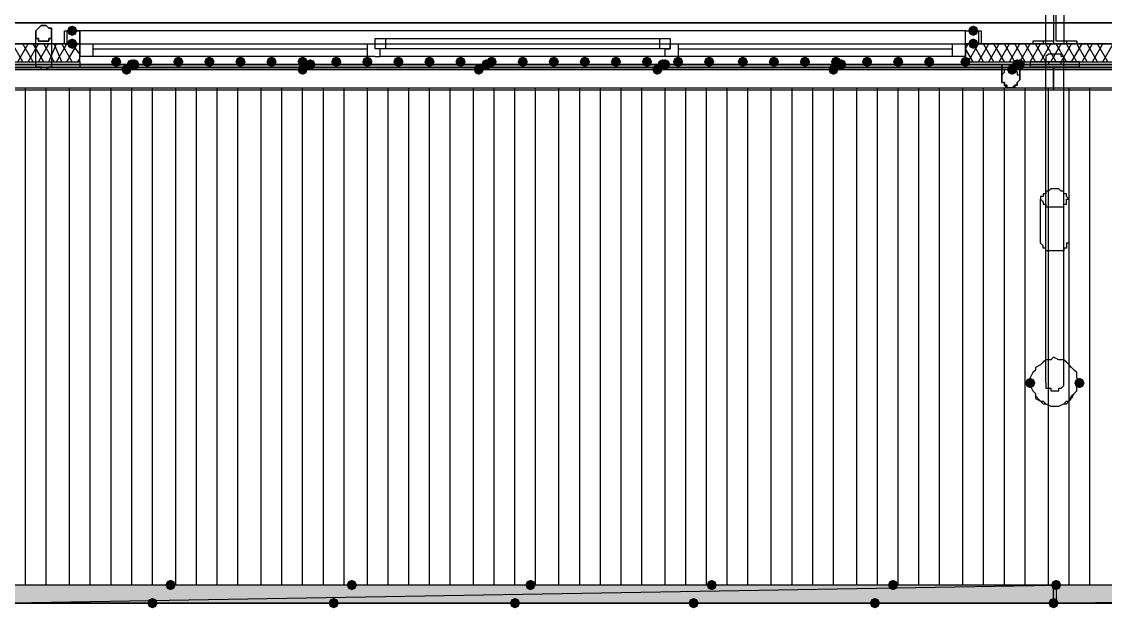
# Model space of a CAD drawing. Header units: millimetres. Extents: x 0 to 420, y 0 to 297.
# Drawn here: x 137.99 to 155.7, y 96.35 to 105.94 of the extents above; entities that cross this region are included whole.
import ezdxf

# ---------------------------------------------------------------- set-up
doc = ezdxf.new("R2010")
doc.units = ezdxf.units.MM
doc.layers.get('0').update_dxf_attribs({"linetype": 'CONTINUOUS'})

msp = doc.modelspace()

# ---------------------------------------------------------------- hatches: boundary and pattern name
at = {"true_color": 0x000007}
for points in [[(138.895667, 105.791), (138.870796, 105.731204), (138.811, 105.706333), (138.751204, 105.731204), (138.726333, 105.791), (138.751204, 105.850796), (138.811, 105.875667), (138.870796, 105.850796)], [(153.627667, 105.791), (153.602796, 105.731204), (153.543, 105.706333), (153.483204, 105.731204), (153.458333, 105.791), (153.483204, 105.850796), (153.543, 105.875667), (153.602796, 105.850796)], [(138.895667, 105.579333), (138.870796, 105.519537), (138.811, 105.494667), (138.751204, 105.519537), (138.726333, 105.579333), (138.751204, 105.639129), (138.811, 105.664), (138.870796, 105.639129)], [(153.627667, 105.579333), (153.602796, 105.519537), (153.543, 105.494667), (153.483204, 105.519537), (153.458333, 105.579333), (153.483204, 105.639129), (153.543, 105.664), (153.602796, 105.639129)], [(139.615333, 105.283), (139.590463, 105.223204), (139.530667, 105.198333), (139.470871, 105.223204), (139.446, 105.283), (139.470871, 105.342796), (139.530667, 105.367667), (139.590462, 105.342796)], [(140.123333, 105.283), (140.098463, 105.223204), (140.038667, 105.198333), (139.978871, 105.223204), (139.954, 105.283), (139.978871, 105.342796), (140.038667, 105.367667), (140.098462, 105.342796)], [(140.631333, 105.283), (140.606462, 105.223204), (140.546667, 105.198333), (140.486871, 105.223204), (140.462, 105.283), (140.486871, 105.342796), (140.546667, 105.367667), (140.606462, 105.342796)], [(141.139333, 105.283), (141.114463, 105.223204), (141.054667, 105.198333), (140.994871, 105.223204), (140.97, 105.283), (140.994871, 105.342796), (141.054667, 105.367667), (141.114462, 105.342796)], [(141.647333, 105.283), (141.622463, 105.223204), (141.562667, 105.198333), (141.502871, 105.223204), (141.478, 105.283), (141.502871, 105.342796), (141.562667, 105.367667), (141.622462, 105.342796)], [(142.155333, 105.283), (142.130463, 105.223204), (142.070667, 105.198333), (142.010871, 105.223204), (141.986, 105.283), (142.010871, 105.342796), (142.070667, 105.367667), (142.130462, 105.342796)], [(142.663333, 105.283), (142.638463, 105.223204), (142.578667, 105.198333), (142.518871, 105.223204), (142.494, 105.283), (142.518871, 105.342796), (142.578667, 105.367667), (142.638462, 105.342796)], [(143.213667, 105.283), (143.188796, 105.223204), (143.129, 105.198333), (143.069204, 105.223204), (143.044333, 105.283), (143.069204, 105.342796), (143.129, 105.367667), (143.188796, 105.342796)], [(143.721667, 105.283), (143.696796, 105.223204), (143.637, 105.198333), (143.577204, 105.223204), (143.552333, 105.283), (143.577204, 105.342796), (143.637, 105.367667), (143.696796, 105.342796)], [(144.229667, 105.283), (144.204796, 105.223204), (144.145, 105.198333), (144.085204, 105.223204), (144.060333, 105.283), (144.085204, 105.342796), (144.145, 105.367667), (144.204796, 105.342796)], [(144.737667, 105.283), (144.712796, 105.223204), (144.653, 105.198333), (144.593204, 105.223204), (144.568333, 105.283), (144.593204, 105.342796), (144.653, 105.367667), (144.712796, 105.342796)], [(145.245667, 105.283), (145.220796, 105.223204), (145.161, 105.198333), (145.101204, 105.223204), (145.076333, 105.283), (145.101204, 105.342796), (145.161, 105.367667), (145.220796, 105.342796)], [(145.753667, 105.283), (145.728796, 105.223204), (145.669, 105.198333), (145.609204, 105.223204), (145.584333, 105.283), (145.609204, 105.342796), (145.669, 105.367667), (145.728796, 105.342796)], [(146.261667, 105.283), (146.236796, 105.223204), (146.177, 105.198333), (146.117204, 105.223204), (146.092333, 105.283), (146.117204, 105.342796), (146.177, 105.367667), (146.236796, 105.342796)], [(146.769667, 105.283), (146.744796, 105.223204), (146.685, 105.198333), (146.625204, 105.223204), (146.600333, 105.283), (146.625204, 105.342796), (146.685, 105.367667), (146.744796, 105.342796)], [(147.277667, 105.283), (147.252796, 105.223204), (147.193, 105.198333), (147.133204, 105.223204), (147.108333, 105.283), (147.133204, 105.342796), (147.193, 105.367667), (147.252796, 105.342796)], [(147.785667, 105.283), (147.760796, 105.223204), (147.701, 105.198333), (147.641204, 105.223204), (147.616333, 105.283), (147.641204, 105.342796), (147.701, 105.367667), (147.760796, 105.342796)], [(148.293667, 105.283), (148.268796, 105.223204), (148.209, 105.198333), (148.149204, 105.223204), (148.124333, 105.283), (148.149204, 105.342796), (148.209, 105.367667), (148.268796, 105.342796)], [(148.801667, 105.283), (148.776796, 105.223204), (148.717, 105.198333), (148.657204, 105.223204), (148.632333, 105.283), (148.657204, 105.342796), (148.717, 105.367667), (148.776796, 105.342796)], [(149.309667, 105.283), (149.284796, 105.223204), (149.225, 105.198333), (149.165204, 105.223204), (149.140333, 105.283), (149.165204, 105.342796), (149.225, 105.367667), (149.284796, 105.342796)], [(149.86, 105.283), (149.835129, 105.223204), (149.775333, 105.198333), (149.715538, 105.223204), (149.690667, 105.283), (149.715537, 105.342796), (149.775333, 105.367667), (149.835129, 105.342796)], [(150.368, 105.283), (150.343129, 105.223204), (150.283333, 105.198333), (150.223538, 105.223204), (150.198667, 105.283), (150.223537, 105.342796), (150.283333, 105.367667), (150.343129, 105.342796)], [(150.876, 105.283), (150.851129, 105.223204), (150.791333, 105.198333), (150.731538, 105.223204), (150.706667, 105.283), (150.731537, 105.342796), (150.791333, 105.367667), (150.851129, 105.342796)], [(151.384, 105.283), (151.359129, 105.223204), (151.299333, 105.198333), (151.239538, 105.223204), (151.214667, 105.283), (151.239537, 105.342796), (151.299333, 105.367667), (151.359129, 105.342796)], [(151.892, 105.283), (151.867129, 105.223204), (151.807333, 105.198333), (151.747538, 105.223204), (151.722667, 105.283), (151.747537, 105.342796), (151.807333, 105.367667), (151.867129, 105.342796)], [(152.4, 105.283), (152.375129, 105.223204), (152.315333, 105.198333), (152.255538, 105.223204), (152.230667, 105.283), (152.255537, 105.342796), (152.315333, 105.367667), (152.375129, 105.342796)], [(152.908, 105.283), (152.883129, 105.223204), (152.823333, 105.198333), (152.763537, 105.223204), (152.738667, 105.283), (152.763537, 105.342796), (152.823333, 105.367667), (152.883129, 105.342796)], [(153.500667, 105.283), (153.475796, 105.223204), (153.416, 105.198333), (153.356204, 105.223204), (153.331333, 105.283), (153.356204, 105.342796), (153.416, 105.367667), (153.475796, 105.342796)], [(154.559, 100.033667), (154.534129, 99.973871), (154.474333, 99.949), (154.414537, 99.973871), (154.389667, 100.033667), (154.414537, 100.093462), (154.474333, 100.118333), (154.534129, 100.093463)], [(155.363333, 100.033667), (155.338462, 99.973871), (155.278667, 99.949), (155.218871, 99.973871), (155.194, 100.033667), (155.218871, 100.093462), (155.278667, 100.118333), (155.338462, 100.093463)]]:
    msp.add_hatch(color=0, dxfattribs=at).paths.add_polyline_path(points, flags=0)
h = msp.add_hatch(color=0, dxfattribs=at)
h.paths.add_polyline_path([(381.550333, 105.156), (119.507, 105.156), (381.550333, 105.240667)], flags=0)
h.paths.add_polyline_path([(119.507, 105.156), (381.550333, 105.240667), (119.507, 105.240667)], flags=0)
at = {"true_color": 0x0000fe}
for points in [[(139.784667, 105.156), (139.759796, 105.096204), (139.7, 105.071333), (139.640204, 105.096204), (139.615333, 105.156), (139.640204, 105.215796), (139.7, 105.240667), (139.759796, 105.215796)], [(139.869333, 105.240667), (139.844463, 105.180871), (139.784667, 105.156), (139.724871, 105.180871), (139.7, 105.240667), (139.724871, 105.300462), (139.784667, 105.325333), (139.844462, 105.300463)], [(139.869333, 105.240667), (139.844463, 105.180871), (139.784667, 105.156), (139.724871, 105.180871), (139.7, 105.240667), (139.724871, 105.300462), (139.784667, 105.325333), (139.844462, 105.300463)], [(139.911667, 105.240667), (139.886796, 105.180871), (139.827, 105.156), (139.767204, 105.180871), (139.742333, 105.240667), (139.767204, 105.300462), (139.827, 105.325333), (139.886796, 105.300463)], [(142.663333, 105.156), (142.638463, 105.096204), (142.578667, 105.071333), (142.518871, 105.096204), (142.494, 105.156), (142.518871, 105.215796), (142.578667, 105.240667), (142.638462, 105.215796)], [(142.790333, 105.240667), (142.765463, 105.180871), (142.705667, 105.156), (142.645871, 105.180871), (142.621, 105.240667), (142.645871, 105.300462), (142.705667, 105.325333), (142.765462, 105.300463)], [(142.790333, 105.240667), (142.765463, 105.180871), (142.705667, 105.156), (142.645871, 105.180871), (142.621, 105.240667), (142.645871, 105.300462), (142.705667, 105.325333), (142.765462, 105.300463)], [(142.790333, 105.240667), (142.765463, 105.180871), (142.705667, 105.156), (142.645871, 105.180871), (142.621, 105.240667), (142.645871, 105.300462), (142.705667, 105.325333), (142.765462, 105.300463)], [(145.542, 105.156), (145.517129, 105.096204), (145.457333, 105.071333), (145.397538, 105.096204), (145.372667, 105.156), (145.397537, 105.215796), (145.457333, 105.240667), (145.517129, 105.215796)], [(145.669, 105.240667), (145.644129, 105.180871), (145.584333, 105.156), (145.524538, 105.180871), (145.499667, 105.240667), (145.524537, 105.300462), (145.584333, 105.325333), (145.644129, 105.300463)], [(145.669, 105.240667), (145.644129, 105.180871), (145.584333, 105.156), (145.524538, 105.180871), (145.499667, 105.240667), (145.524537, 105.300462), (145.584333, 105.325333), (145.644129, 105.300463)], [(145.669, 105.240667), (145.644129, 105.180871), (145.584333, 105.156), (145.524538, 105.180871), (145.499667, 105.240667), (145.524537, 105.300462), (145.584333, 105.325333), (145.644129, 105.300463)], [(148.463, 105.156), (148.438129, 105.096204), (148.378333, 105.071333), (148.318537, 105.096204), (148.293667, 105.156), (148.318537, 105.215796), (148.378333, 105.240667), (148.438129, 105.215796)], [(148.547667, 105.240667), (148.522796, 105.180871), (148.463, 105.156), (148.403204, 105.180871), (148.378333, 105.240667), (148.403204, 105.300462), (148.463, 105.325333), (148.522796, 105.300463)], [(148.59, 105.240667), (148.565129, 105.180871), (148.505333, 105.156), (148.445538, 105.180871), (148.420667, 105.240667), (148.445537, 105.300462), (148.505333, 105.325333), (148.565129, 105.300463)], [(148.59, 105.240667), (148.565129, 105.180871), (148.505333, 105.156), (148.445538, 105.180871), (148.420667, 105.240667), (148.445537, 105.300462), (148.505333, 105.325333), (148.565129, 105.300463)], [(151.341667, 105.156), (151.316796, 105.096204), (151.257, 105.071333), (151.197204, 105.096204), (151.172333, 105.156), (151.197204, 105.215796), (151.257, 105.240667), (151.316796, 105.215796)], [(151.468667, 105.240667), (151.443796, 105.180871), (151.384, 105.156), (151.324204, 105.180871), (151.299333, 105.240667), (151.324204, 105.300462), (151.384, 105.325333), (151.443796, 105.300463)], [(151.468667, 105.240667), (151.443796, 105.180871), (151.384, 105.156), (151.324204, 105.180871), (151.299333, 105.240667), (151.324204, 105.300462), (151.384, 105.325333), (151.443796, 105.300463)], [(151.468667, 105.240667), (151.443796, 105.180871), (151.384, 105.156), (151.324204, 105.180871), (151.299333, 105.240667), (151.324204, 105.300462), (151.384, 105.325333), (151.443796, 105.300463)], [(154.262667, 105.156), (154.237796, 105.096204), (154.178, 105.071333), (154.118204, 105.096204), (154.093333, 105.156), (154.118204, 105.215796), (154.178, 105.240667), (154.237796, 105.215796)], [(154.347333, 105.240667), (154.322462, 105.180871), (154.262667, 105.156), (154.202871, 105.180871), (154.178, 105.240667), (154.202871, 105.300462), (154.262667, 105.325333), (154.322462, 105.300463)], [(154.389667, 105.240667), (154.364796, 105.180871), (154.305, 105.156), (154.245204, 105.180871), (154.220333, 105.240667), (154.245204, 105.300462), (154.305, 105.325333), (154.364796, 105.300463)], [(154.389667, 105.240667), (154.364796, 105.180871), (154.305, 105.156), (154.245204, 105.180871), (154.220333, 105.240667), (154.245204, 105.300462), (154.305, 105.325333), (154.364796, 105.300463)], [(140.504333, 96.731667), (140.479463, 96.671871), (140.419667, 96.647), (140.359871, 96.671871), (140.335, 96.731667), (140.359871, 96.791462), (140.419667, 96.816333), (140.479462, 96.791463)], [(143.467667, 96.731667), (143.442796, 96.671871), (143.383, 96.647), (143.323204, 96.671871), (143.298333, 96.731667), (143.323204, 96.791462), (143.383, 96.816333), (143.442796, 96.791463)], [(146.388667, 96.731667), (146.363796, 96.671871), (146.304, 96.647), (146.244204, 96.671871), (146.219333, 96.731667), (146.244204, 96.791462), (146.304, 96.816333), (146.363796, 96.791463)], [(149.352, 96.731667), (149.327129, 96.671871), (149.267333, 96.647), (149.207538, 96.671871), (149.182667, 96.731667), (149.207537, 96.791462), (149.267333, 96.816333), (149.327129, 96.791463)], [(152.315333, 96.731667), (152.290462, 96.671871), (152.230667, 96.647), (152.170871, 96.671871), (152.146, 96.731667), (152.170871, 96.791462), (152.230667, 96.816333), (152.290462, 96.791463)], [(154.982333, 96.731667), (154.957462, 96.671871), (154.897667, 96.647), (154.837871, 96.671871), (154.813, 96.731667), (154.837871, 96.791462), (154.897667, 96.816333), (154.957462, 96.791463)], [(154.982333, 96.731667), (154.957462, 96.671871), (154.897667, 96.647), (154.837871, 96.671871), (154.813, 96.731667), (154.837871, 96.791462), (154.897667, 96.816333), (154.957462, 96.791463)], [(140.208, 96.435333), (140.183129, 96.375538), (140.123333, 96.350667), (140.063538, 96.375538), (140.038667, 96.435333), (140.063537, 96.495129), (140.123333, 96.52), (140.183129, 96.495129)], [(143.171333, 96.435333), (143.146462, 96.375538), (143.086667, 96.350667), (143.026871, 96.375538), (143.002, 96.435333), (143.026871, 96.495129), (143.086667, 96.52), (143.146462, 96.495129)], [(146.134667, 96.435333), (146.109796, 96.375538), (146.05, 96.350667), (145.990204, 96.375538), (145.965333, 96.435333), (145.990204, 96.495129), (146.05, 96.52), (146.109796, 96.495129)], [(149.055667, 96.435333), (149.030796, 96.375538), (148.971, 96.350667), (148.911204, 96.375538), (148.886333, 96.435333), (148.911204, 96.495129), (148.971, 96.52), (149.030796, 96.495129)], [(152.019, 96.435333), (151.994129, 96.375538), (151.934333, 96.350667), (151.874538, 96.375538), (151.849667, 96.435333), (151.874537, 96.495129), (151.934333, 96.52), (151.994129, 96.495129)], [(154.94, 96.435333), (154.915129, 96.375538), (154.855333, 96.350667), (154.795538, 96.375538), (154.770667, 96.435333), (154.795537, 96.495129), (154.855333, 96.52), (154.915129, 96.495129)]]:
    msp.add_hatch(color=0, dxfattribs=at).paths.add_polyline_path(points, flags=0)
at = {"true_color": 0x000007}
h = msp.add_hatch(color=0, dxfattribs=at)
h.paths.add_polyline_path([(154.855333, 96.435333), (137.498667, 96.435333), (154.855333, 96.731667)], flags=0)
h.paths.add_polyline_path([(137.498667, 96.435333), (154.855333, 96.731667), (137.498667, 96.731667)], flags=0)
h = msp.add_hatch(color=0, dxfattribs=at)
h.paths.add_polyline_path([(172.254333, 96.435333), (154.897667, 96.435333), (172.254333, 96.731667)], flags=0)
h.paths.add_polyline_path([(154.897667, 96.435333), (172.254333, 96.731667), (154.897667, 96.731667)], flags=0)

# ---------------------------------------------------------------- linework, layer by layer
at = {"color": 0, "true_color": 0x000007}
for points in [[(392.938, 222.25), (258.868333, 222.25), (258.868333, 191.219667), (242.189, 191.219667), (242.189, 222.25), (108.119333, 222.25), (108.119333, 105.579333), (242.189, 105.579333), (242.189, 136.609667), (258.868333, 136.609667), (258.868333, 105.579333), (392.938, 105.579333)], [(242.189, 221.869), (242.189, 191.219667), (258.868333, 191.219667), (258.868333, 221.869), (392.557, 221.869), (392.557, 105.918), (258.868333, 105.918), (258.868333, 136.609667), (242.189, 136.609667), (242.189, 105.918), (108.500333, 105.918), (108.500333, 221.869)], [(155.236333, 106.299), (154.516667, 106.299), (154.516667, 106.256667), (154.855333, 106.256667), (154.855333, 105.621667), (154.516667, 105.621667), (154.516667, 105.579333), (155.236333, 105.579333), (155.236333, 105.621667), (154.897667, 105.621667), (154.897667, 106.256667), (155.236333, 106.256667)], [(138.472333, 105.748667), (138.472333, 105.791), (138.472333, 105.833333), (138.43, 105.833333), (138.387667, 105.875667), (138.345333, 105.875667), (138.303, 105.875667), (138.260667, 105.833333), (138.218333, 105.791), (138.218333, 105.748667), (138.218333, 105.706333), (138.218333, 105.664), (138.260667, 105.664), (138.260667, 105.621667), (138.303, 105.621667), (138.345333, 105.621667), (138.387667, 105.621667), (138.43, 105.621667), (138.43, 105.664), (138.472333, 105.664), (138.472333, 105.706333), (138.472333, 105.748667), (138.472333, 105.706333), (138.472333, 105.664), (138.43, 105.664), (138.43, 105.621667), (138.387667, 105.621667), (138.345333, 105.621667), (138.303, 105.621667), (138.260667, 105.621667), (138.260667, 105.664), (138.218333, 105.664), (138.218333, 105.706333), (138.218333, 105.748667), (138.218333, 105.791), (138.260667, 105.833333), (138.303, 105.875667), (138.345333, 105.875667), (138.387667, 105.875667), (138.43, 105.833333), (138.472333, 105.833333), (138.472333, 105.791)], [(138.218333, 105.748667), (138.218333, 105.791), (138.260667, 105.833333), (138.303, 105.875667), (138.345333, 105.875667), (138.387667, 105.875667), (138.43, 105.833333), (138.472333, 105.833333), (138.472333, 105.791), (138.472333, 105.748667), (138.472333, 105.706333), (138.472333, 105.664), (138.43, 105.664), (138.43, 105.621667), (138.387667, 105.621667), (138.345333, 105.621667), (138.303, 105.621667), (138.260667, 105.621667), (138.260667, 105.664), (138.218333, 105.664), (138.218333, 105.706333)], [(138.684, 105.791), (138.938, 105.791), (138.938, 105.579333), (138.684, 105.579333)], [(138.726333, 105.791), (138.726333, 105.579333), (138.938, 105.579333), (138.938, 105.791)], [(153.416, 105.791), (153.627667, 105.791), (153.627667, 105.579333), (153.416, 105.579333), (153.416, 105.791), (153.67, 105.791), (153.67, 105.579333), (153.416, 105.579333)], [(143.764, 105.664), (143.933333, 105.664), (143.933333, 105.494667), (143.764, 105.494667)], [(148.59, 105.494667), (148.420667, 105.494667), (148.420667, 105.664), (148.59, 105.664)], [(138.938, 105.579333), (138.938, 105.367667)], [(153.416, 105.579333), (153.416, 105.367667)], [(381.550333, 105.156), (119.507, 105.156), (381.550333, 105.240667)], [(119.507, 105.156), (381.550333, 105.240667), (119.507, 105.240667)], [(154.389667, 105.240667), (154.305, 105.240667), (154.305, 105.029), (154.305, 104.986667), (154.262667, 104.944333), (154.262667, 104.902), (154.220333, 104.902), (154.220333, 104.859667), (154.178, 104.859667), (154.135667, 104.859667), (154.093333, 104.859667), (154.051, 104.902), (154.051, 104.944333), (154.008667, 104.944333), (154.008667, 104.986667), (154.008667, 105.029), (154.008667, 105.240667), (153.881667, 105.240667), (154.008667, 105.240667), (154.008667, 105.029), (154.008667, 104.986667), (154.008667, 104.944333), (154.051, 104.944333), (154.051, 104.902), (154.093333, 104.902), (154.093333, 104.859667), (154.135667, 104.859667), (154.178, 104.859667), (154.220333, 104.902), (154.262667, 104.902), (154.262667, 104.944333), (154.305, 104.986667), (154.305, 105.029), (154.305, 105.240667), (154.389667, 105.240667), (154.305, 105.240667), (154.305, 105.029), (154.305, 104.986667), (154.262667, 104.944333), (154.262667, 104.902), (154.220333, 104.902), (154.220333, 104.859667), (154.178, 104.859667), (154.135667, 104.859667), (154.093333, 104.859667), (154.051, 104.902), (154.051, 104.944333), (154.008667, 104.944333), (154.008667, 104.986667), (154.008667, 105.029), (154.008667, 105.240667), (153.881667, 105.240667), (154.008667, 105.240667), (154.008667, 105.029), (154.008667, 104.986667), (154.008667, 104.944333), (154.051, 104.944333), (154.051, 104.902), (154.093333, 104.902), (154.093333, 104.859667), (154.135667, 104.859667), (154.178, 104.859667), (154.220333, 104.902), (154.262667, 104.902), (154.262667, 104.944333), (154.305, 104.986667), (154.305, 105.029), (154.305, 105.240667), (154.389667, 105.240667), (154.305, 105.240667), (154.305, 105.029), (154.305, 104.986667), (154.262667, 104.944333), (154.262667, 104.902), (154.220333, 104.902), (154.178, 104.859667), (154.135667, 104.859667), (154.093333, 104.859667), (154.093333, 104.902), (154.051, 104.902), (154.051, 104.944333), (154.008667, 104.944333), (154.008667, 104.986667), (154.008667, 105.029), (154.008667, 105.240667), (153.881667, 105.240667), (154.008667, 105.240667), (154.008667, 105.029), (154.008667, 104.986667), (154.008667, 104.944333), (154.051, 104.944333), (154.051, 104.902), (154.093333, 104.859667), (154.135667, 104.859667), (154.178, 104.859667), (154.220333, 104.859667), (154.220333, 104.902), (154.262667, 104.902), (154.262667, 104.944333), (154.305, 104.986667), (154.305, 105.029), (154.305, 105.240667)], [(154.897667, 105.41), (154.855333, 105.41), (154.813, 105.41), (154.770667, 105.41), (154.728333, 105.367667), (154.728333, 105.325333), (154.728333, 105.283), (154.770667, 105.283), (154.770667, 105.240667), (154.813, 105.240667), (154.855333, 105.240667), (154.897667, 105.240667), (154.94, 105.240667), (154.982333, 105.240667), (154.982333, 105.283), (155.024667, 105.283), (155.024667, 105.325333), (155.024667, 105.367667), (154.982333, 105.367667), (154.982333, 105.41), (154.94, 105.41)], [(137.498667, 105.198333), (154.855333, 105.198333), (154.855333, 104.817333), (137.498667, 104.817333)], [(138.472333, 105.198333), (138.43, 105.198333), (138.387667, 105.156), (138.345333, 105.156), (138.303, 105.156), (138.303, 105.198333), (138.260667, 105.198333), (138.218333, 105.198333), (138.260667, 105.198333), (138.303, 105.198333), (138.345333, 105.198333), (138.387667, 105.198333), (138.43, 105.198333)], [(154.305, 105.029), (154.305, 104.986667), (154.262667, 104.944333), (154.262667, 104.902), (154.220333, 104.902), (154.178, 104.859667), (154.135667, 104.859667), (154.093333, 104.859667), (154.093333, 104.902), (154.051, 104.902), (154.051, 104.944333), (154.008667, 104.944333), (154.008667, 104.986667), (154.008667, 105.029), (154.008667, 105.071333), (154.051, 105.113667), (154.051, 105.156), (154.093333, 105.156), (154.135667, 105.156), (154.178, 105.156), (154.220333, 105.156), (154.262667, 105.113667), (154.262667, 105.071333), (154.305, 105.071333)], [(154.008667, 105.029), (154.008667, 105.071333), (154.051, 105.113667), (154.051, 105.156), (154.093333, 105.156), (154.135667, 105.156), (154.178, 105.156), (154.220333, 105.156), (154.262667, 105.113667), (154.262667, 105.071333), (154.305, 105.071333), (154.305, 105.029), (154.305, 104.986667), (154.262667, 104.944333), (154.262667, 104.902), (154.220333, 104.902), (154.178, 104.859667), (154.135667, 104.859667), (154.093333, 104.859667), (154.093333, 104.902), (154.051, 104.902), (154.051, 104.944333), (154.008667, 104.944333), (154.008667, 104.986667)], [(154.855333, 105.198333), (172.254333, 105.198333), (172.254333, 104.817333), (154.855333, 104.817333)], [(381.550333, 97.324333), (381.550333, 96.731667), (119.507, 96.731667), (119.507, 97.324333), (119.507, 104.309333), (119.507, 104.859667), (381.550333, 104.859667), (381.550333, 104.309333)], [(154.897667, 103.208667), (154.855333, 103.208667), (154.813, 103.208667), (154.770667, 103.166333), (154.728333, 103.166333), (154.728333, 103.124), (154.686, 103.124), (154.686, 103.081667), (154.643667, 103.081667), (154.643667, 103.039333), (154.686, 102.997), (154.686, 102.954667), (154.728333, 102.954667), (154.728333, 102.912333), (154.770667, 102.912333), (154.813, 102.912333), (154.855333, 102.912333), (154.897667, 102.912333), (154.94, 102.912333), (154.982333, 102.912333), (155.024667, 102.912333), (155.024667, 102.954667), (155.067, 102.954667), (155.067, 102.997), (155.067, 103.039333), (155.109333, 103.039333), (155.067, 103.081667), (155.067, 103.124), (155.024667, 103.124), (155.024667, 103.166333), (154.982333, 103.166333), (154.94, 103.208667)], [(154.94, 100.414667), (154.855333, 100.457), (154.813, 100.414667), (154.728333, 100.414667), (154.686, 100.372333), (154.643667, 100.33), (154.559, 100.287667), (154.559, 100.245333), (154.516667, 100.203), (154.474333, 100.118333), (154.474333, 100.033667), (154.474333, 99.991333), (154.516667, 99.906667), (154.559, 99.864333), (154.559, 99.822), (154.643667, 99.737333), (154.686, 99.737333), (154.728333, 99.695), (154.813, 99.652667), (154.855333, 99.652667), (154.94, 99.652667), (155.024667, 99.695), (155.067, 99.737333), (155.109333, 99.737333), (155.151667, 99.822), (155.194, 99.864333), (155.236333, 99.906667), (155.236333, 99.991333), (155.278667, 100.033667), (155.236333, 100.118333), (155.236333, 100.203), (155.194, 100.245333), (155.151667, 100.287667), (155.109333, 100.33), (155.067, 100.372333), (155.024667, 100.414667)], [(154.855333, 96.435333), (137.498667, 96.435333), (154.855333, 96.731667)], [(137.498667, 96.435333), (154.855333, 96.731667), (137.498667, 96.731667)], [(154.855333, 96.731667), (137.498667, 96.731667), (137.498667, 96.435333), (154.855333, 96.435333)], [(172.254333, 96.435333), (154.897667, 96.435333), (172.254333, 96.731667)], [(154.897667, 96.435333), (172.254333, 96.731667), (154.897667, 96.731667)], [(241.808, 96.731667), (241.808, 96.435333), (224.451333, 96.435333), (224.451333, 96.731667), (224.451333, 96.435333), (207.052333, 96.435333), (207.052333, 96.731667), (207.052333, 96.435333), (189.653333, 96.435333), (189.653333, 96.731667), (189.653333, 96.435333), (172.254333, 96.435333), (172.254333, 96.731667), (154.897667, 96.731667), (154.897667, 96.435333), (172.254333, 96.435333), (172.254333, 96.731667), (189.653333, 96.731667), (207.052333, 96.731667), (224.451333, 96.731667)], [(145.034, 96.435333), (147.32, 96.435333)]]:
    msp.add_lwpolyline(points, close=True, dxfattribs=at)
at = {"color": 0, "true_color": 0x0000fe}
msp.add_lwpolyline([(242.189, 221.869), (108.500333, 221.869), (108.500333, 105.918), (242.189, 105.918), (242.189, 136.609667), (258.868333, 136.609667), (258.868333, 105.918), (392.557, 105.918), (392.557, 221.869), (258.868333, 221.869), (258.868333, 191.219667), (242.189, 191.219667)], close=True, dxfattribs=at)
at = {"color": 0, "true_color": 0x00002b}
for points in [[(137.625667, 140.081), (137.625667, 105.579333), (154.728333, 105.579333), (154.728333, 140.081)], [(172.127333, 140.081), (155.024667, 140.081), (155.024667, 105.579333), (172.127333, 105.579333)]]:
    msp.add_lwpolyline(points, close=True, dxfattribs=at)
at = {"color": 0, "true_color": 0x000007}
for points in [[(154.855333, 106.299), (154.855333, 105.579333)], [(146.177, 105.791), (138.938, 105.791), (138.938, 105.706333)], [(146.177, 105.791), (138.938, 105.791), (138.938, 105.706333)], [(153.416, 105.706333), (153.416, 105.791), (146.177, 105.791)], [(153.416, 105.706333), (153.416, 105.791), (146.177, 105.791)], [(138.218333, 105.198333), (138.218333, 105.748667)], [(138.472333, 105.748667), (138.472333, 105.198333)], [(138.938, 105.706333), (138.938, 105.579333), (146.177, 105.579333)], [(138.938, 105.706333), (138.938, 105.579333), (146.177, 105.579333)], [(143.933333, 105.664), (148.420667, 105.664)], [(143.933333, 105.664), (148.420667, 105.664)], [(146.177, 105.579333), (153.416, 105.579333), (153.416, 105.706333)], [(146.177, 105.579333), (153.416, 105.579333), (153.416, 105.706333)], [(154.516667, 105.621667), (154.516667, 105.579333)], [(154.686, 105.621667), (154.686, 105.579333)], [(155.067, 105.621667), (155.067, 105.579333)], [(155.236333, 105.621667), (155.236333, 105.579333)], [(138.938, 105.579333), (136.017, 105.579333)], [(138.006667, 105.283), (137.837333, 105.579333)], [(137.922, 105.283), (138.091333, 105.579333)], [(138.176, 105.283), (138.006667, 105.579333)], [(138.091333, 105.283), (138.260667, 105.579333)], [(138.345333, 105.283), (138.176, 105.579333)], [(138.260667, 105.283), (138.43, 105.579333)], [(138.514667, 105.283), (138.345333, 105.579333)], [(138.43, 105.283), (138.557, 105.579333)], [(138.641667, 105.283), (138.514667, 105.579333)], [(138.557, 105.283), (138.726333, 105.579333)], [(138.811, 105.283), (138.641667, 105.579333)], [(138.726333, 105.283), (138.895667, 105.579333)], [(138.938, 105.41), (138.811, 105.579333)], [(138.938, 105.283), (138.938, 105.367667), (138.938, 105.579333)], [(138.938, 105.579333), (153.416, 105.579333)], [(138.938, 105.579333), (139.149667, 105.579333), (139.149667, 105.367667), (138.938, 105.367667)], [(139.149667, 105.579333), (143.637, 105.579333)], [(139.149667, 105.494667), (143.637, 105.494667)], [(143.764, 105.367667), (143.637, 105.367667), (143.637, 105.579333), (143.764, 105.579333)], [(143.764, 105.367667), (143.848667, 105.367667), (143.848667, 105.494667), (143.764, 105.494667), (143.764, 105.579333)], [(143.933333, 105.579333), (148.420667, 105.579333)], [(148.420667, 105.494667), (143.933333, 105.494667)], [(148.59, 105.367667), (148.505333, 105.367667), (148.505333, 105.494667), (148.59, 105.494667), (148.59, 105.579333)], [(148.59, 105.579333), (148.717, 105.579333), (148.717, 105.367667), (148.59, 105.367667)], [(148.717, 105.579333), (153.204333, 105.579333)], [(148.717, 105.494667), (153.204333, 105.494667)], [(153.416, 105.367667), (153.204333, 105.367667), (153.204333, 105.579333), (153.416, 105.579333)], [(153.416, 105.494667), (153.458333, 105.579333)], [(153.416, 105.283), (153.416, 105.367667), (153.416, 105.579333)], [(156.337, 105.579333), (153.416, 105.579333)], [(153.543, 105.283), (153.416, 105.494667)], [(153.458333, 105.283), (153.627667, 105.579333)], [(153.712333, 105.283), (153.543, 105.579333)], [(153.627667, 105.283), (153.797, 105.579333)], [(153.881667, 105.283), (153.712333, 105.579333)], [(153.797, 105.283), (153.966333, 105.579333)], [(154.051, 105.283), (153.881667, 105.579333)], [(153.966333, 105.283), (154.135667, 105.579333)], [(154.220333, 105.283), (154.051, 105.579333)], [(154.135667, 105.283), (154.305, 105.579333)], [(154.389667, 105.283), (154.220333, 105.579333)], [(154.305, 105.283), (154.474333, 105.579333)], [(154.559, 105.283), (154.389667, 105.579333)], [(154.474333, 105.283), (154.643667, 105.579333)], [(154.728333, 105.283), (154.559, 105.579333)], [(154.643667, 105.283), (154.813, 105.579333)], [(154.897667, 105.283), (154.728333, 105.579333)], [(154.813, 105.283), (154.982333, 105.579333)], [(155.067, 105.283), (154.897667, 105.579333)], [(154.982333, 105.283), (155.151667, 105.579333)], [(155.236333, 105.283), (155.067, 105.579333)], [(155.151667, 105.283), (155.321, 105.579333)], [(155.405667, 105.283), (155.236333, 105.579333)], [(155.321, 105.283), (155.490333, 105.579333)], [(155.575, 105.283), (155.405667, 105.579333)], [(155.490333, 105.283), (155.659667, 105.579333)], [(155.744333, 105.283), (155.575, 105.579333)], [(155.659667, 105.283), (155.829, 105.579333)], [(381.846667, 105.240667), (119.507, 105.240667), (381.846667, 105.240667), (119.507, 105.240667)], [(381.550333, 105.240667), (119.507, 105.240667)], [(381.804333, 105.240667), (381.550333, 105.240667), (119.507, 105.240667)], [(381.846667, 105.240667), (119.507, 105.240667), (119.507, 105.156)], [(136.017, 105.283), (138.938, 105.283)], [(138.895667, 105.283), (138.938, 105.325333)], [(138.938, 105.283), (138.938, 105.367667)], [(138.938, 105.283), (138.938, 105.198333), (153.416, 105.198333), (153.416, 105.283)], [(143.637, 105.367667), (139.149667, 105.367667)], [(148.505333, 105.367667), (143.848667, 105.367667)], [(153.204333, 105.367667), (148.717, 105.367667)], [(153.416, 105.283), (153.416, 105.367667)], [(153.416, 105.283), (156.337, 105.283)], [(155.278667, 105.198333), (155.278667, 105.283), (155.236333, 105.283), (155.194, 105.283), (155.151667, 105.283), (155.109333, 105.283), (155.067, 105.283), (155.024667, 105.283), (154.94, 105.283), (154.855333, 105.283), (154.813, 105.283), (154.728333, 105.283), (154.686, 105.283), (154.643667, 105.283), (154.559, 105.283), (154.516667, 105.283), (154.474333, 105.283), (154.474333, 105.198333)], [(154.728333, 100.033667), (154.728333, 105.325333)], [(155.024667, 100.033667), (155.024667, 105.325333)], [(119.507, 105.156), (381.550333, 105.156)], [(155.278667, 105.198333), (155.236333, 105.198333), (155.194, 105.198333), (155.151667, 105.198333), (155.109333, 105.198333), (155.067, 105.198333), (155.024667, 105.198333), (154.94, 105.198333), (154.855333, 105.198333), (154.813, 105.198333), (154.728333, 105.198333), (154.686, 105.198333), (154.643667, 105.198333), (154.559, 105.198333), (154.516667, 105.198333), (154.474333, 105.198333)], [(154.643667, 102.319667), (154.643667, 103.039333)], [(155.109333, 102.319667), (155.109333, 103.039333)], [(155.109333, 102.319667), (155.067, 102.319667), (155.067, 102.277333), (155.067, 102.235), (155.024667, 102.235), (155.024667, 102.192667), (154.982333, 102.192667), (154.94, 102.192667), (154.897667, 102.192667), (154.855333, 102.192667), (154.813, 102.192667), (154.770667, 102.192667), (154.728333, 102.192667), (154.728333, 102.235), (154.686, 102.235), (154.686, 102.277333), (154.643667, 102.319667)], [(154.474333, 100.033667), (154.474333, 99.991333), (154.516667, 99.906667), (154.559, 99.864333), (154.559, 99.779667), (154.643667, 99.737333), (154.686, 99.695), (154.728333, 99.695), (154.813, 99.652667), (154.855333, 99.652667), (154.94, 99.652667), (155.024667, 99.695), (155.067, 99.695), (155.109333, 99.737333), (155.151667, 99.779667), (155.194, 99.864333), (155.236333, 99.906667), (155.236333, 99.991333), (155.278667, 100.033667)], [(154.728333, 100.033667), (154.728333, 99.991333), (154.728333, 99.949), (154.770667, 99.949), (154.813, 99.949), (154.813, 99.906667), (154.855333, 99.906667), (154.897667, 99.906667), (154.94, 99.906667), (154.94, 99.949), (154.982333, 99.949), (155.024667, 99.991333), (155.024667, 100.033667)], [(154.855333, 96.731667), (137.498667, 96.731667)], [(172.254333, 96.731667), (154.897667, 96.731667)], [(147.32, 96.435333), (145.034, 96.435333)]]:
    msp.add_lwpolyline(points, dxfattribs=at)
at = {"color": 0, "true_color": 0x0000fd}
for points in [[(138.049, 96.731667), (138.049, 104.859667)], [(138.387667, 96.731667), (138.387667, 104.859667)], [(138.768667, 96.731667), (138.768667, 104.859667)], [(139.107333, 96.731667), (139.107333, 104.859667)], [(139.446, 96.731667), (139.446, 104.859667)], [(139.784667, 96.731667), (139.784667, 104.859667)], [(140.123333, 96.731667), (140.123333, 104.859667)], [(140.504333, 96.731667), (140.504333, 104.859667)], [(140.843, 96.731667), (140.843, 104.859667)], [(141.181667, 96.731667), (141.181667, 104.859667)], [(141.520333, 96.731667), (141.520333, 104.859667)], [(141.901333, 96.731667), (141.901333, 104.859667)], [(142.24, 96.731667), (142.24, 104.859667)], [(142.578667, 96.731667), (142.578667, 104.859667)], [(142.917333, 96.731667), (142.917333, 104.859667)], [(143.256, 96.731667), (143.256, 104.859667)], [(143.637, 96.731667), (143.637, 104.859667)], [(143.975667, 96.731667), (143.975667, 104.859667)], [(144.314333, 96.731667), (144.314333, 104.859667)], [(144.653, 96.731667), (144.653, 104.859667)], [(144.991667, 96.731667), (144.991667, 104.859667)], [(145.372667, 96.731667), (145.372667, 104.859667)], [(145.711333, 96.731667), (145.711333, 104.859667)], [(146.05, 96.731667), (146.05, 104.859667)], [(146.388667, 96.731667), (146.388667, 104.859667)], [(146.769667, 96.731667), (146.769667, 104.859667)], [(147.108333, 96.731667), (147.108333, 104.859667)], [(147.447, 96.731667), (147.447, 104.859667)], [(147.785667, 96.731667), (147.785667, 104.859667)], [(148.124333, 96.731667), (148.124333, 104.859667)], [(148.505333, 96.731667), (148.505333, 104.859667)], [(148.844, 96.731667), (148.844, 104.859667)], [(149.182667, 96.731667), (149.182667, 104.859667)], [(149.521333, 96.731667), (149.521333, 104.859667)], [(149.86, 96.731667), (149.86, 104.859667)], [(150.241, 96.731667), (150.241, 104.859667)], [(150.579667, 96.731667), (150.579667, 104.859667)], [(150.918333, 96.731667), (150.918333, 104.859667)], [(151.257, 96.731667), (151.257, 104.859667)], [(151.638, 96.731667), (151.638, 104.859667)], [(151.976667, 96.731667), (151.976667, 104.859667)], [(152.315333, 96.731667), (152.315333, 104.859667)], [(152.654, 96.731667), (152.654, 104.859667)], [(152.992667, 96.731667), (152.992667, 104.859667)], [(153.373667, 96.731667), (153.373667, 104.859667)], [(153.712333, 96.731667), (153.712333, 104.859667)], [(154.051, 96.731667), (154.051, 104.859667)], [(154.389667, 96.731667), (154.389667, 104.859667)], [(154.770667, 96.731667), (154.770667, 104.859667)], [(155.109333, 96.731667), (155.109333, 104.859667)], [(155.448, 96.731667), (155.448, 104.859667)]]:
    msp.add_lwpolyline(points, dxfattribs=at)

doc.saveas('drawing.dxf')
